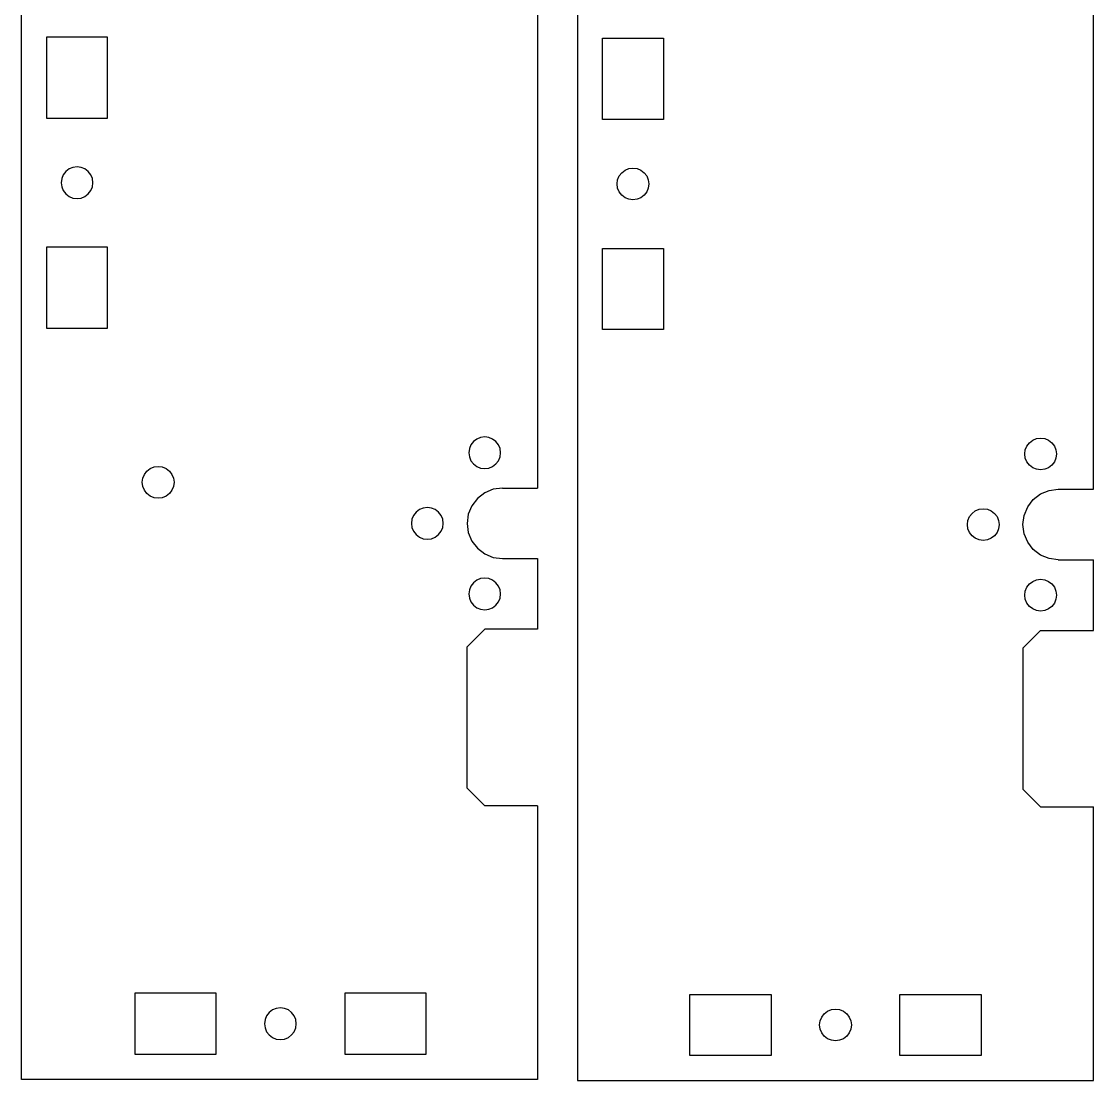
# Model space of a CAD drawing. Extents: x 6.6 to 38.2, y 6.7 to 38.5.
# Drawn here: x 21.654 to 26.435, y 8.233 to 12.956 of the extents above; entities that cross this region are included whole.
import ezdxf

# ---------------------------------------------------------------- set-up
doc = ezdxf.new("R2010")
doc.units = 0
doc.layers.get('0').update_dxf_attribs({"linetype": 'CONTINUOUS'})

msp = doc.modelspace()

# ---------------------------------------------------------------- linework, layer by layer
at = {"color": 7}
for points in [[(21.653557, 8.238842), (21.653557, 19.886118)], [(24.132631, 19.880738), (24.132631, 8.233461)], [(23.955468, 17.249741), (23.955468, 10.87522)], [(26.434543, 10.86984), (26.434543, 17.244361)], [(21.765702, 12.885949), (21.765702, 12.52394)], [(22.03721, 12.885949), (21.765702, 12.885949)], [(22.03721, 12.52394), (22.03721, 12.885949)], [(24.244777, 12.880569), (24.516286, 12.880569)], [(24.244777, 12.518558), (24.244777, 12.880569)], [(24.516286, 12.880569), (24.516286, 12.518558)], [(21.765702, 12.52394), (22.03721, 12.52394)], [(24.516286, 12.518558), (24.244777, 12.518558)], [(21.866006, 12.298091), (21.851322, 12.286822)], [(21.883106, 12.305174), (21.866006, 12.298091)], [(21.901454, 12.307589), (21.883106, 12.305174)], [(21.919804, 12.305174), (21.901454, 12.307589)], [(21.936901, 12.298091), (21.919804, 12.305174)], [(21.951584, 12.286822), (21.936901, 12.298091)], [(24.330399, 12.28144), (24.345081, 12.292708)], [(24.345081, 12.292708), (24.362181, 12.29979)], [(24.362181, 12.29979), (24.380528, 12.302208)], [(24.380528, 12.302208), (24.398879, 12.29979)], [(24.398879, 12.29979), (24.415978, 12.292708)], [(24.415978, 12.292708), (24.430662, 12.28144)], [(21.832973, 12.255042), (21.83056, 12.236692)], [(21.840057, 12.27214), (21.832973, 12.255042)], [(21.851322, 12.286822), (21.840057, 12.27214)], [(21.962852, 12.27214), (21.951584, 12.286822)], [(21.969934, 12.255042), (21.962852, 12.27214)], [(21.972349, 12.236692), (21.969934, 12.255042)], [(24.309634, 12.231312), (24.312051, 12.249661)], [(24.312051, 12.249661), (24.319133, 12.266759)], [(24.319133, 12.266759), (24.330399, 12.28144)], [(24.430662, 12.28144), (24.441928, 12.266759)], [(24.441928, 12.266759), (24.44901, 12.249661)], [(24.44901, 12.249661), (24.451426, 12.231312)], [(21.83056, 12.236692), (21.832973, 12.218342)], [(21.832973, 12.218342), (21.840057, 12.201243)], [(21.840057, 12.201243), (21.851322, 12.186559)], [(21.951584, 12.186559), (21.962852, 12.201243)], [(21.962852, 12.201243), (21.969934, 12.218342)], [(21.969934, 12.218342), (21.972349, 12.236692)], [(24.312051, 12.212963), (24.309634, 12.231312)], [(24.319133, 12.195862), (24.312051, 12.212963)], [(24.330399, 12.181181), (24.319133, 12.195862)], [(24.441928, 12.195862), (24.430662, 12.181182)], [(24.44901, 12.212963), (24.441928, 12.195862)], [(24.451426, 12.231312), (24.44901, 12.212963)], [(21.851322, 12.186559), (21.866006, 12.175292)], [(21.866006, 12.175292), (21.883106, 12.168211)], [(21.883106, 12.168211), (21.901454, 12.165797)], [(21.901454, 12.165797), (21.919804, 12.168211)], [(21.919804, 12.168211), (21.936901, 12.175292)], [(21.936901, 12.175292), (21.951584, 12.186559)], [(24.345081, 12.169913), (24.330399, 12.181181)], [(24.362181, 12.162832), (24.345081, 12.169913)], [(24.380528, 12.160416), (24.362181, 12.162832)], [(24.398879, 12.162832), (24.380528, 12.160416)], [(24.415978, 12.169913), (24.398879, 12.162832)], [(24.430662, 12.181181), (24.415978, 12.169913)], [(22.03721, 11.949446), (21.765702, 11.949446)], [(21.765702, 11.949446), (21.765702, 11.587433)], [(22.03721, 11.587433), (22.03721, 11.949446)], [(24.244777, 11.944064), (24.516286, 11.944064)], [(24.244777, 11.582057), (24.244777, 11.944064)], [(24.516286, 11.944064), (24.516286, 11.582057)], [(21.765702, 11.587433), (22.03721, 11.587433)], [(24.516286, 11.582057), (24.244777, 11.582057)], [(23.68396, 11.093956), (23.669292, 11.082698)], [(23.701044, 11.101033), (23.68396, 11.093956)], [(23.719373, 11.103446), (23.701044, 11.101033)], [(23.737706, 11.101033), (23.719373, 11.103446)], [(23.754788, 11.093956), (23.737706, 11.101033)], [(23.769456, 11.082698), (23.754788, 11.093956)], [(26.163036, 11.088528), (26.18012, 11.095603)], [(26.18012, 11.095603), (26.198449, 11.098019)], [(26.198449, 11.098019), (26.216779, 11.095603)], [(26.216779, 11.095603), (26.233863, 11.088528)], [(23.650958, 11.050946), (23.648548, 11.032617)], [(23.658036, 11.068031), (23.650958, 11.050946)], [(23.669292, 11.082698), (23.658036, 11.068031)], [(23.780712, 11.068031), (23.769456, 11.082698)], [(23.787788, 11.050946), (23.780712, 11.068031)], [(23.790202, 11.032617), (23.787788, 11.050946)], [(26.12762, 11.02719), (26.130037, 11.045522)], [(26.130037, 11.045522), (26.137111, 11.062604)], [(26.137111, 11.062604), (26.148369, 11.07727)], [(26.148369, 11.077269), (26.163036, 11.088528)], [(26.233863, 11.088528), (26.248531, 11.077269)], [(26.248531, 11.077269), (26.259788, 11.062604)], [(26.259788, 11.062604), (26.266863, 11.045522)], [(26.266863, 11.045522), (26.269277, 11.02719)], [(23.648548, 11.032617), (23.650958, 11.014286)], [(23.650958, 11.014286), (23.658036, 10.997203)], [(23.658036, 10.997203), (23.669292, 10.982532)], [(23.769456, 10.982532), (23.780712, 10.997203)], [(23.780712, 10.997203), (23.787788, 11.014286)], [(23.787788, 11.014286), (23.790202, 11.032617)], [(26.130037, 11.00886), (26.12762, 11.02719)], [(26.137111, 10.991777), (26.130037, 11.00886)], [(26.266863, 11.00886), (26.259788, 10.991777)], [(26.269277, 11.02719), (26.266863, 11.00886)], [(22.334291, 10.900796), (22.331879, 10.882463), (22.324803, 10.865382), (22.313546, 10.85071), (22.298877, 10.839459), (22.281797, 10.832381), (22.263463, 10.829968), (22.245132, 10.832381), (22.22805, 10.839459), (22.213383, 10.85071), (22.202124, 10.865382), (22.195051, 10.882463), (22.192636, 10.900796), (22.195051, 10.919127), (22.202124, 10.936211), (22.213383, 10.950879), (22.22805, 10.962137), (22.245132, 10.969211), (22.263463, 10.971624), (22.281797, 10.969211), (22.298877, 10.962137), (22.313546, 10.950879), (22.324803, 10.936211), (22.331879, 10.919127), (22.334291, 10.900796)], [(23.669292, 10.982532), (23.68396, 10.971278)], [(23.68396, 10.971278), (23.701044, 10.9642)], [(23.701044, 10.9642), (23.719373, 10.96179)], [(23.719373, 10.96179), (23.737706, 10.9642)], [(23.737706, 10.9642), (23.754788, 10.971278)], [(23.754788, 10.971278), (23.769456, 10.982532)], [(26.148369, 10.977109), (26.137111, 10.991778)], [(26.163036, 10.965853), (26.148369, 10.977109)], [(26.18012, 10.958776), (26.163036, 10.965853)], [(26.198449, 10.956363), (26.18012, 10.958776)], [(26.216779, 10.958776), (26.198449, 10.956363)], [(26.233863, 10.965853), (26.216779, 10.958776)], [(26.248531, 10.977109), (26.233863, 10.965853)], [(26.259788, 10.991777), (26.248531, 10.977109)], [(23.719373, 10.854132), (23.686778, 10.82912)], [(23.757334, 10.869859), (23.719373, 10.854132)], [(23.798071, 10.87522), (23.757334, 10.869859)], [(23.798071, 10.87522), (23.955468, 10.87522)], [(26.198449, 10.848752), (26.23641, 10.864476)], [(26.23641, 10.864476), (26.277146, 10.86984)], [(26.277146, 10.86984), (26.434543, 10.86984)], [(23.686778, 10.82912), (23.661764, 10.796522)], [(26.140841, 10.791139), (26.165852, 10.823737)], [(26.165852, 10.823737), (26.198449, 10.848752)], [(23.413521, 10.767909), (23.402266, 10.753238)], [(23.428192, 10.779162), (23.413521, 10.767909)], [(23.445274, 10.786239), (23.428192, 10.779162)], [(23.463607, 10.788651), (23.445274, 10.786239)], [(23.481937, 10.786239), (23.463607, 10.788651)], [(23.499021, 10.779162), (23.481937, 10.786239)], [(23.513689, 10.767909), (23.499021, 10.779162)], [(23.524946, 10.753238), (23.513689, 10.767909)], [(23.646038, 10.758558), (23.640677, 10.717824)], [(23.661764, 10.796522), (23.646038, 10.758558)], [(25.881343, 10.747858), (25.892599, 10.762524)], [(25.892599, 10.762524), (25.907268, 10.773784)], [(25.907268, 10.773784), (25.924349, 10.780863)], [(25.924349, 10.780863), (25.942683, 10.783272)], [(25.942683, 10.783272), (25.961013, 10.780863)], [(25.961013, 10.780863), (25.978097, 10.773784)], [(25.978097, 10.773784), (25.992764, 10.762524)], [(25.992764, 10.762524), (26.004019, 10.747858)], [(26.125116, 10.753183), (26.140841, 10.791139)], [(23.39519, 10.736157), (23.392778, 10.717824)], [(23.392778, 10.717824), (23.39519, 10.699493)], [(23.402266, 10.753238), (23.39519, 10.736157)], [(23.532021, 10.736157), (23.524946, 10.753238)], [(23.534436, 10.717824), (23.532021, 10.736157)], [(23.532021, 10.699493), (23.534436, 10.717824)], [(23.640677, 10.717824), (23.646038, 10.677088)], [(25.871854, 10.712443), (25.874267, 10.730774)], [(25.874267, 10.694112), (25.871854, 10.712443)], [(25.874267, 10.730774), (25.881343, 10.747858)], [(26.004019, 10.747858), (26.011097, 10.730774)], [(26.011097, 10.730774), (26.01351, 10.712443)], [(26.01351, 10.712443), (26.011097, 10.694112)], [(26.119752, 10.712443), (26.125116, 10.753183)], [(26.125116, 10.671707), (26.119752, 10.712443)], [(23.39519, 10.699493), (23.402266, 10.68241)], [(23.402266, 10.68241), (23.413521, 10.667741)], [(23.413521, 10.667741), (23.428192, 10.656482)], [(23.499021, 10.656482), (23.513689, 10.667741)], [(23.513689, 10.667741), (23.524946, 10.68241)], [(23.524946, 10.68241), (23.532021, 10.699493)], [(23.646038, 10.677088), (23.661764, 10.639129)], [(25.881343, 10.67703), (25.874267, 10.694112)], [(25.892599, 10.662362), (25.881343, 10.67703)], [(25.907268, 10.651107), (25.892599, 10.662362)], [(25.992764, 10.662362), (25.978097, 10.651107)], [(26.004019, 10.67703), (25.992764, 10.662362)], [(26.011097, 10.694112), (26.004019, 10.67703)], [(26.165852, 10.601147), (26.140841, 10.633746), (26.125116, 10.671707)], [(23.428192, 10.656482), (23.445274, 10.649408)], [(23.445274, 10.649408), (23.463607, 10.646993)], [(23.463607, 10.646993), (23.481937, 10.649408)], [(23.481937, 10.649408), (23.499021, 10.656482)], [(23.661764, 10.639129), (23.686778, 10.606531)], [(25.924349, 10.64403), (25.907268, 10.651107)], [(25.942683, 10.641616), (25.924349, 10.64403)], [(25.961013, 10.64403), (25.942683, 10.641616)], [(25.978097, 10.651107), (25.961013, 10.64403)], [(23.686778, 10.606531), (23.719373, 10.581512)], [(23.719373, 10.581512), (23.757334, 10.565791)], [(26.198449, 10.576136), (26.165852, 10.601147)], [(26.23641, 10.560411), (26.198449, 10.576136)], [(23.757334, 10.565791), (23.798071, 10.560427)], [(23.798071, 10.560427), (23.955468, 10.560427)], [(23.955468, 10.560427), (23.955468, 10.245636)], [(26.277146, 10.555049), (26.23641, 10.560411)], [(26.277146, 10.555049), (26.434543, 10.555049)], [(26.434543, 10.240257), (26.434543, 10.555049)], [(23.701044, 10.471491), (23.68396, 10.464414)], [(23.719373, 10.473904), (23.701044, 10.471491)], [(23.737706, 10.471491), (23.719373, 10.473904)], [(23.754788, 10.464414), (23.737706, 10.471491)], [(23.658036, 10.438492), (23.650958, 10.421409)], [(23.669292, 10.453161), (23.658036, 10.438492)], [(23.68396, 10.464414), (23.669292, 10.453161)], [(23.769456, 10.453161), (23.754788, 10.464414)], [(23.780712, 10.438492), (23.769456, 10.453161)], [(23.787788, 10.421409), (23.780712, 10.438492)], [(26.12762, 10.397654), (26.130037, 10.415986), (26.137111, 10.433068)], [(26.137111, 10.433068), (26.148369, 10.447737)], [(26.148369, 10.447737), (26.163036, 10.458993)], [(26.163036, 10.458993), (26.18012, 10.466066)], [(26.18012, 10.466066), (26.198449, 10.468482), (26.216779, 10.466066)], [(26.216779, 10.466066), (26.233863, 10.458993)], [(26.233863, 10.458993), (26.248531, 10.447737)], [(26.248531, 10.447737), (26.259788, 10.433068)], [(26.259788, 10.433068), (26.266863, 10.415986)], [(23.650958, 10.421409), (23.648548, 10.403077)], [(23.648548, 10.403077), (23.650958, 10.384743)], [(23.650958, 10.384743), (23.658036, 10.367662)], [(23.780712, 10.367662), (23.787788, 10.384743)], [(23.790202, 10.403077), (23.787788, 10.421409)], [(23.787788, 10.384743), (23.790202, 10.403077)], [(26.137111, 10.362239), (26.130037, 10.379323), (26.12762, 10.397654)], [(26.266863, 10.379323), (26.259788, 10.362239)], [(26.266863, 10.415986), (26.269277, 10.397654)], [(26.269277, 10.397654), (26.266863, 10.379323)], [(23.658036, 10.367662), (23.669292, 10.352996)], [(23.669292, 10.352996), (23.68396, 10.341738)], [(23.68396, 10.341738), (23.701044, 10.334663)], [(23.701044, 10.334663), (23.719373, 10.332248)], [(23.719373, 10.332248), (23.737706, 10.334663)], [(23.737706, 10.334663), (23.754788, 10.341738)], [(23.754788, 10.341738), (23.769456, 10.352996)], [(23.769456, 10.352996), (23.780712, 10.367662)], [(26.148369, 10.347567), (26.137111, 10.362239)], [(26.163036, 10.336312), (26.148369, 10.347567)], [(26.18012, 10.329239), (26.163036, 10.336312)], [(26.198449, 10.326824), (26.18012, 10.329239)], [(26.216779, 10.329239), (26.198449, 10.326824)], [(26.233863, 10.336312), (26.216779, 10.329239)], [(26.248531, 10.347567), (26.233863, 10.336312)], [(26.259788, 10.362239), (26.248531, 10.347567)], [(23.719373, 10.245636), (23.640677, 10.166939)], [(23.955468, 10.245636), (23.719373, 10.245636)], [(26.198449, 10.240257), (26.119752, 10.161561)], [(26.198449, 10.240257), (26.434543, 10.240257)], [(23.640677, 9.537357), (23.640677, 10.166939)], [(26.119752, 10.161561), (26.119752, 9.531978)], [(23.719373, 9.458659), (23.640677, 9.537357)], [(26.198449, 9.453281), (26.119752, 9.531978)], [(23.955468, 9.458659), (23.719373, 9.458659)], [(23.955468, 9.458659), (23.955468, 8.238842)], [(26.198449, 9.453281), (26.434543, 9.453281)], [(26.434543, 8.233461), (26.434543, 9.453281)], [(22.159189, 8.622498), (22.159189, 8.350987)], [(22.5212, 8.622498), (22.159189, 8.622498)], [(22.5212, 8.350987), (22.5212, 8.622498)], [(23.457702, 8.622498), (23.095694, 8.622498)], [(23.095694, 8.622498), (23.095694, 8.350987)], [(23.457702, 8.350987), (23.457702, 8.622498)], [(24.63433, 8.617113), (24.99634, 8.617113)], [(24.63433, 8.345608), (24.63433, 8.617113)], [(24.99634, 8.617113), (24.99634, 8.345608)], [(25.570834, 8.617113), (25.932846, 8.617113)], [(25.570834, 8.345608), (25.570834, 8.617113)], [(25.932846, 8.617113), (25.932846, 8.345608)], [(22.747046, 8.522191), (22.739966, 8.505093)], [(22.758314, 8.536873), (22.747046, 8.522191)], [(22.772999, 8.548142), (22.758314, 8.536873)], [(22.790099, 8.555227), (22.772999, 8.548142)], [(22.808448, 8.557638), (22.790099, 8.555227)], [(22.826798, 8.555227), (22.808448, 8.557638)], [(22.843897, 8.548142), (22.826798, 8.555227)], [(22.858578, 8.536873), (22.843897, 8.548142)], [(22.869844, 8.522191), (22.858578, 8.536873)], [(22.876927, 8.505093), (22.869844, 8.522191)], [(25.215108, 8.499711), (25.22219, 8.516808)], [(25.22219, 8.516808), (25.233452, 8.531489)], [(25.233452, 8.531489), (25.248142, 8.54276)], [(25.248142, 8.54276), (25.265238, 8.549841)], [(25.265238, 8.549841), (25.283587, 8.552256)], [(25.283587, 8.552256), (25.301939, 8.549841)], [(25.301939, 8.549841), (25.319034, 8.54276)], [(25.319034, 8.54276), (25.33372, 8.531489)], [(25.33372, 8.531489), (25.344984, 8.516808)], [(25.344984, 8.516808), (25.352068, 8.499711)], [(22.739966, 8.505093), (22.737551, 8.486741)], [(22.737551, 8.486741), (22.739966, 8.468393)], [(22.739966, 8.468393), (22.747046, 8.451293)], [(22.869844, 8.451293), (22.876927, 8.468393)], [(22.879343, 8.486741), (22.876927, 8.505093)], [(22.876927, 8.468393), (22.879343, 8.486741)], [(25.212693, 8.48136), (25.215108, 8.499711)], [(25.215108, 8.463013), (25.212693, 8.48136)], [(25.22219, 8.445912), (25.215108, 8.463013)], [(25.352068, 8.463013), (25.344984, 8.445912)], [(25.352068, 8.499711), (25.354482, 8.48136)], [(25.354482, 8.48136), (25.352068, 8.463013)], [(22.747046, 8.451293), (22.758314, 8.436612)], [(22.758314, 8.436612), (22.772999, 8.425342)], [(22.772999, 8.425342), (22.790099, 8.418258)], [(22.790099, 8.418258), (22.808448, 8.415847)], [(22.808448, 8.415847), (22.826798, 8.418258)], [(22.826798, 8.418258), (22.843897, 8.425342)], [(22.843897, 8.425342), (22.858578, 8.436612)], [(22.858578, 8.436612), (22.869844, 8.451293)], [(25.233452, 8.43123), (25.22219, 8.445912)], [(25.248142, 8.419963), (25.233452, 8.43123)], [(25.265238, 8.412883), (25.248142, 8.419963)], [(25.319034, 8.419963), (25.301939, 8.412883)], [(25.33372, 8.43123), (25.319034, 8.419963)], [(25.344984, 8.445912), (25.33372, 8.43123)], [(25.283587, 8.410464), (25.265238, 8.412883)], [(25.301939, 8.412883), (25.283587, 8.410464)], [(22.159189, 8.350987), (22.5212, 8.350987)], [(23.095694, 8.350987), (23.457702, 8.350987)], [(24.99634, 8.345608), (24.63433, 8.345608)], [(25.932846, 8.345608), (25.570834, 8.345608)], [(23.955468, 8.238842), (21.653557, 8.238842)], [(24.132631, 8.233461), (26.434543, 8.233461)]]:
    msp.add_lwpolyline(points, dxfattribs=at)

doc.saveas('drawing.dxf')
